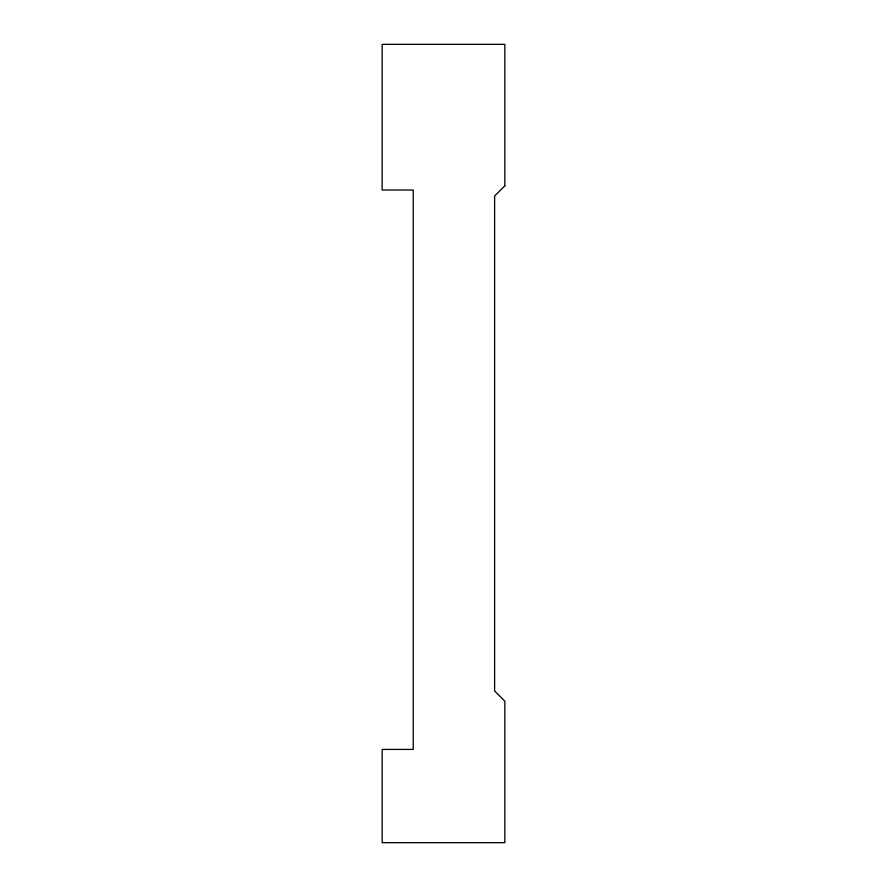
<?xml version="1.0" encoding="UTF-8"?>
<svg xmlns="http://www.w3.org/2000/svg" width="887" height="887" viewBox="0 0 887 887"><rect width="100%" height="100%" fill="white"/><g stroke="black" fill="none" stroke-linecap="round" stroke-linejoin="round"><path stroke-width="1.33" d="M504.847 185.804L494.613 196.027L494.613 690.973L504.847 701.196L504.847 842.65L382.153 842.65L382.153 749.415L413.231 749.415L413.231 190.029L382.153 190.029L382.153 44.35L504.847 44.35L504.847 185.804"/></g></svg>
